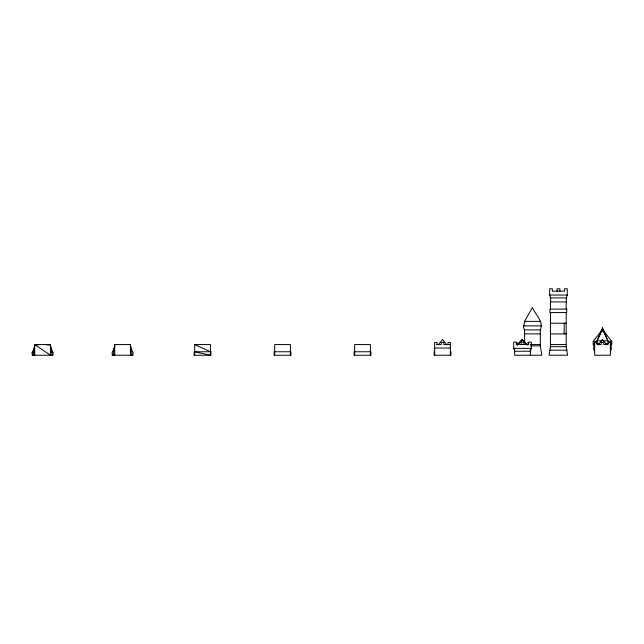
<?xml version="1.0" encoding="UTF-8"?>
<svg xmlns="http://www.w3.org/2000/svg" width="644" height="644" viewBox="0 0 644 644"><rect width="100%" height="100%" fill="white"/><g stroke="black" fill="none" stroke-linecap="round" stroke-linejoin="round"><path stroke-width="0.97" d="M514.645 348.927L514.645 355.23L541.765 355.23L540.356 345.9L540.308 329.897C544.301 321.928 534.979 314.409 532.443 307.502L524.53 321.372L523.556 327.764L524.578 329.897L524.619 342.624M550.459 312.565L550.459 346.697L549.066 355.23L567.581 355.23L566.189 346.697L566.189 312.565M34.148 349.628L34.72 345.9M114.141 349.628L114.704 345.9M132.092 355.23L130.434 344.564L114.704 344.564L113.054 355.23L114.713 354.216M594.203 344.508L593.615 349.096L594.637 351.23M34.124 349.298L34.518 347.567M113.916 350.167L114.704 346.697M610.367 347.019L611.47 343.671L607.88 340.813L602.502 329.438L597.125 340.813L593.535 343.671L594.637 347.019M531.324 348.364L530.382 351.23L514.645 351.23L513.703 348.364L513.703 342.093L516.383 342.093L516.383 344.484L528.644 344.484L528.644 342.093L531.324 342.093L531.324 348.364L513.703 348.364M550.459 309.104L550.459 301.907L566.334 301.907L566.334 297.906L567.284 295.041L567.284 288.77L564.595 288.77L564.595 291.16L552.343 291.16L552.343 288.77L549.662 288.77L549.662 295.041L550.604 297.906L550.604 301.907M602.502 327.836L597.125 340.813L607.88 340.813L602.502 327.836L602.502 331.217M610.367 351.23L611.389 349.096L610.802 344.508M50.449 347.494L52.969 352.3L52.969 355.23L32.2 355.23L32.2 352.3L34.301 348.299M114.286 348.299L112.185 352.3L112.185 355.23L132.954 355.23L132.954 352.3L130.434 347.494M599.532 334.035L602.502 328.834L605.964 334.896M438.274 344.878L442.525 339.46L446.783 344.878M598.244 344.878L602.502 339.46L606.761 344.878M593.205 344.564L593.205 341.368L602.502 329.631M516.947 345.039L521.857 339.46L526.148 344.339M517.615 345.184L522.517 339.605L527.412 345.184M34.72 354.216L33.061 355.23L34.72 344.564L50.449 344.564L52.1 355.23M34.18 352.574L32.2 352.3L34.124 351.793M48.485 344.934L50.449 344.564L50.449 355.23L34.72 344.564L34.72 355.23M46.513 344.894L50.449 344.564M549.662 295.041L567.284 295.041M550.604 297.906L566.334 297.906M524.53 321.372L540.356 321.372M550.459 323.232L566.189 323.232M523.556 325.904L541.33 325.904M524.578 329.897L540.308 329.897M524.578 333.898L540.356 333.898M550.459 333.898L566.189 333.898M593.205 341.368L597.117 341.368M607.888 341.368L611.8 341.368L611.8 344.564M596.521 343.671L599.516 343.671M605.489 343.671L608.483 343.671M194.697 355.23L194.697 344.564L210.427 344.564L210.427 355.23L194.697 351.761M436.624 344.564L441.237 344.564L441.237 342.431L443.813 342.431L443.813 344.564L450.389 344.564M530.519 344.564L540.356 344.564M550.459 344.564L566.189 344.564M530.519 345.9L540.356 345.9M550.459 346.697L566.189 346.697M434.66 348.034L450.389 348.034M549.67 350.167L566.978 350.167M274.682 351.761L290.412 351.761M354.667 351.761L370.405 351.761M32.2 352.3L34.18 352.3M50.989 352.3L52.969 352.3M38.648 344.894L34.72 344.564L36.684 344.934M194.697 344.564L210.427 351.761M603.122 330.412L611.8 341.368M130.434 346.697L131.223 350.167M50.643 347.567L51.037 349.298M130.434 345.9L130.861 348.694M50.594 346.834L51.013 349.628M566.189 301.907L566.189 309.104M564.16 323.232L564.16 333.898M559.918 291.16L559.918 288.77L557.028 288.77L557.028 291.16M530.382 348.927L530.382 355.23M527.983 342.431L527.983 344.564M523.958 344.484L523.958 342.093L521.068 342.093L521.068 344.484M517.043 342.431L517.043 344.564M450.929 351.761L450.929 355.23L434.128 355.23L434.128 351.761M450.389 355.23L450.389 342.431L447.999 342.431L447.999 344.564M437.059 344.564L437.059 342.431L434.66 342.431L434.66 355.23M370.936 351.761L370.936 355.23L354.136 355.23L354.136 351.761M370.405 355.23L370.405 344.564L354.667 344.564L354.667 355.23M290.951 351.761L290.951 355.23L274.151 355.23L274.151 351.761M290.412 355.23L290.412 344.564L274.682 344.564L274.682 355.23M130.434 344.564L130.434 355.23M114.704 344.564L114.704 355.23M566.728 309.104L549.928 309.104L549.928 312.565L566.728 312.565L566.728 309.104M597.028 342.431L594.637 342.431L594.637 355.23L610.367 355.23L610.367 342.431L607.976 342.431L607.976 344.564L603.79 344.564L603.79 342.431L601.214 342.431L601.214 344.564L597.028 344.564L597.028 342.431M210.958 351.761L194.158 351.761L194.158 355.23L210.958 355.23L210.958 351.761"/></g></svg>
